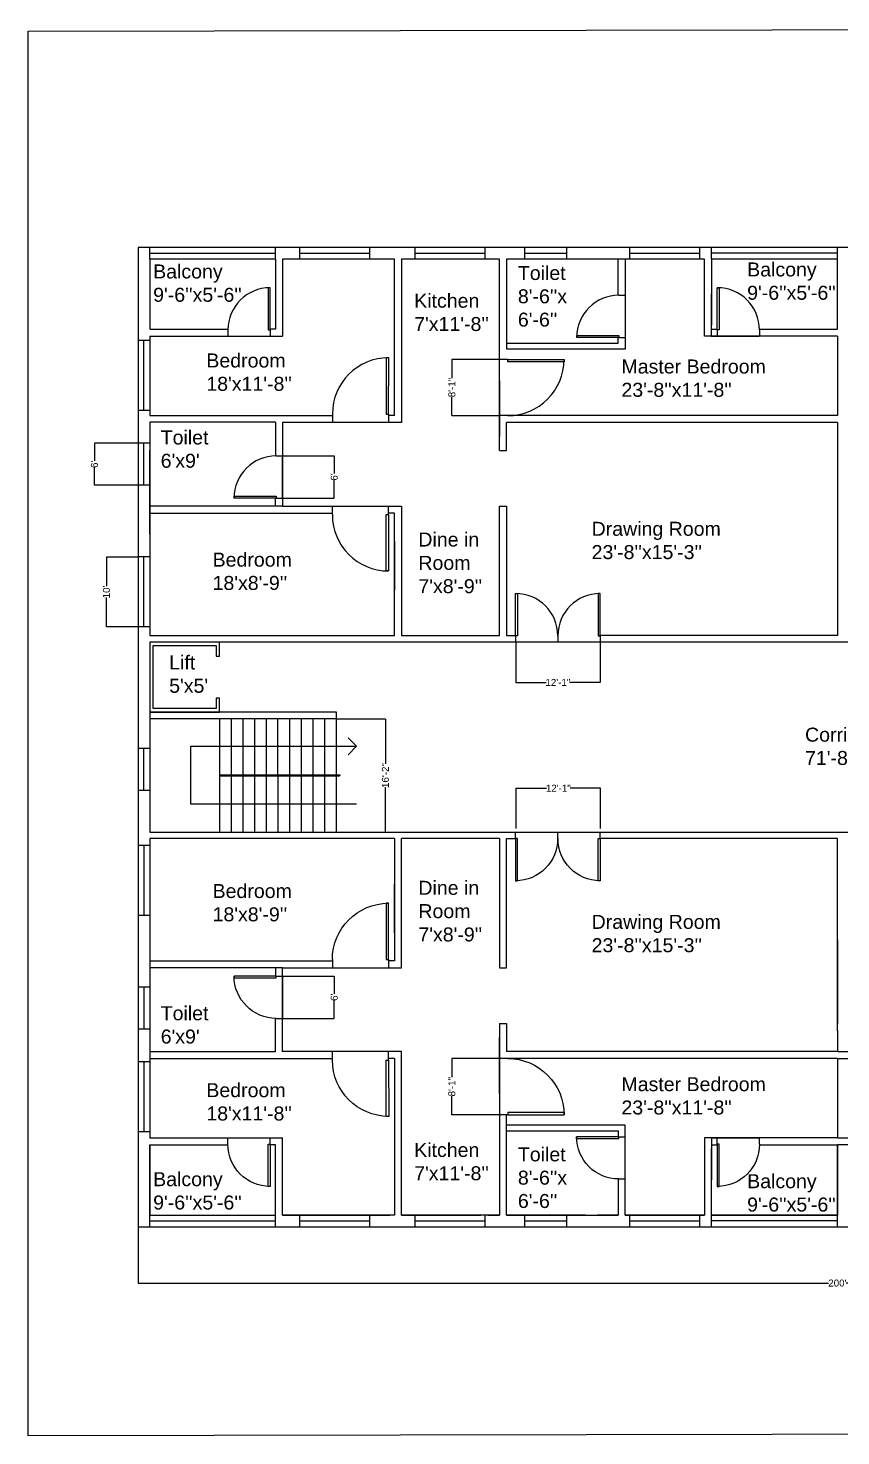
# Model space of a CAD drawing. Header units: inches. Extents: x 2674 to 28325, y -8016 to 21827.
# Drawn here: x 9259 to 10654, y 13819 to 16233 of the extents above; entities that cross this region are included whole.
import ezdxf

# ---------------------------------------------------------------- set-up
doc = ezdxf.new("R2010")
doc.units = ezdxf.units.IN
doc.header["$MEASUREMENT"] = 0
doc.styles.get("Standard").update_dxf_attribs({"font": 'arial.ttf', "height": 12})
doc.dimstyles.get("Standard").update_dxf_attribs({"dimtxt": 12, "dimasz": 0.18, "dimexe": 0.18, "dimexo": 0.0625, "dimgap": 0.09, "dimtad": 0, "dimtoh": 1, "dimdec": 0, "dimzin": 0, "dimdsep": 46, "dimlunit": 3, "dimtxsty": 'Standard', "dimcen": 0.09, "dimadec": 0, "dimazin": 0, "dimtfac": 1, "dimtdec": 0, "dimtofl": 0, "dimtmove": 0, "dimatfit": 3, "dimfxl": 1, "dimtolj": 1, "dimtzin": 0, "dimarcsym": 0})

# ---------------------------------------------------------------- blocks, each defined once
blk = doc.blocks.new('*U4')
for p, q in [((0, 0), (0, -6)), ((-40, 0), (-40, -6))]:
    blk.add_line(p, q)
blk.add_lwpolyline([(0, 0), (0, 40), (-1.75, 40), (-1.75, 0)], close=True)
blk.add_arc((0, 0), 40, 90, 180)
blk = doc.blocks.new('*U6')
for p, q in [((0, 0), (0, -6)), ((40, 0), (40, -6))]:
    blk.add_line(p, q)
blk.add_lwpolyline([(0, 0), (0, 40), (1.75, 40), (1.75, 0)], close=True)
blk.add_arc((0, 0), 40, 0, 90)
blk = doc.blocks.new('*U7')
for p, q in [((0, 0), (0, -6)), ((40, 0), (40, -6))]:
    blk.add_line(p, q)
blk.add_lwpolyline([(0, 0), (0, 40), (1.75, 40), (1.75, 0)], close=True)
blk.add_arc((0, 0), 40, 0, 90)
blk = doc.blocks.new('*U2')
for p, q in [((0, 0), (0, -6)), ((40, 0), (40, -6))]:
    blk.add_line(p, q)
blk.add_lwpolyline([(0, 0), (0, 40), (1.75, 40), (1.75, 0)], close=True)
blk.add_arc((0, 0), 40, 0, 90)
blk = doc.blocks.new('*U3')
for p, q in [((0, 0), (0, 6)), ((40, 0), (40, 6))]:
    blk.add_line(p, q)
blk.add_lwpolyline([(0, 0), (0, -40), (1.75, -40), (1.75, 0)], close=True)
blk.add_arc((0, 0), 40, 270, 0)
blk = doc.blocks.new('*U5')
for p, q in [((-40, 0), (-40, 6)), ((0, 0), (0, 6))]:
    blk.add_line(p, q)
blk.add_lwpolyline([(0, 0), (0, -40), (-1.75, -40), (-1.75, 0)], close=True)
blk.add_arc((0, 0), 40, 180, 270)
blk = doc.blocks.new('*U8')
for p, q in [((0, 0), (0, -6)), ((-40, 0), (-40, -6))]:
    blk.add_line(p, q)
blk.add_lwpolyline([(0, 0), (0, 40), (-1.75, 40), (-1.75, 0)], close=True)
blk.add_arc((0, 0), 40, 90, 180)
blk = doc.blocks.new('*D272')
at = {"color": 0, "lineweight": -2, "transparency": 16777216}
for p, q in [((9447.9, 15326), (9393.6, 15326)), ((9393.7, 15325.8), (9393.7, 15275.7)), ((9393.7, 15206.2), (9393.7, 15256.3)), ((9447.9, 15206), (9393.6, 15206))]:
    blk.add_line(p, q, dxfattribs=at)
at = {"color": 0, "transparency": 16777216}
for points in [[(9393.7, 15325.8), (9393.8, 15325.8), (9393.7, 15326)], [(9393.7, 15206.2), (9393.8, 15206.2), (9393.7, 15206)]]:
    blk.add_solid(points, dxfattribs=at)
at = {"layer": 'Defpoints', "color": 0, "transparency": 16777216}
for p in [(9393.7, 15326), (9447.9, 15326), (9447.9, 15206)]:
    blk.add_point(p, dxfattribs=at)
at = {"color": 0, "transparency": 16777216, "insert": (9393.7, 15266), "char_height": 12, "attachment_point": 5, "rotation": 90}
blk.add_mtext("\\A1;10'", dxfattribs=at)
blk = doc.blocks.new('*D273')
at = {"color": 0, "lineweight": -2, "transparency": 16777216}
for p, q in [((9447.9, 15521), (9372.9, 15521)), ((9373, 15520.9), (9373, 15490.7)), ((9373, 15449.2), (9373, 15479.4)), ((9447.9, 15449), (9372.9, 15449))]:
    blk.add_line(p, q, dxfattribs=at)
at = {"color": 0, "transparency": 16777216}
for points in [[(9373, 15520.9), (9373.1, 15520.9), (9373, 15521)], [(9373, 15449.2), (9373.1, 15449.2), (9373, 15449)]]:
    blk.add_solid(points, dxfattribs=at)
at = {"layer": 'Defpoints', "color": 0, "transparency": 16777216}
for p in [(9373, 15521), (9447.9, 15521), (9447.9, 15449)]:
    blk.add_point(p, dxfattribs=at)
at = {"color": 0, "transparency": 16777216, "insert": (9373, 15485), "char_height": 12, "attachment_point": 5, "rotation": 90}
blk.add_mtext("\\A1;6'", dxfattribs=at)
blk = doc.blocks.new('*D274')
at = {"color": 0, "lineweight": -2, "transparency": 16777216}
for p, q in [((10067.9, 15665), (9986.3, 15665)), ((9986.4, 15664.8), (9986.4, 15632.8)), ((9986.4, 15568.6), (9986.4, 15600.7)), ((10067.9, 15568.4), (9986.3, 15568.4))]:
    blk.add_line(p, q, dxfattribs=at)
at = {"color": 0, "transparency": 16777216}
for points in [[(9986.4, 15664.8), (9986.5, 15664.8), (9986.4, 15665)], [(9986.4, 15568.6), (9986.5, 15568.6), (9986.4, 15568.4)]]:
    blk.add_solid(points, dxfattribs=at)
at = {"layer": 'Defpoints', "color": 0, "transparency": 16777216}
for p in [(9986.4, 15665), (10067.9, 15665), (10067.9, 15568.4)]:
    blk.add_point(p, dxfattribs=at)
at = {"color": 0, "transparency": 16777216, "insert": (9986.4, 15616.7), "char_height": 12, "attachment_point": 5, "rotation": 90}
blk.add_mtext('\\A1;8\'-1"', dxfattribs=at)
blk = doc.blocks.new('*D275')
at = {"color": 0, "lineweight": -2, "transparency": 16777216}
for p, q in [((9696, 15499.5), (9784.6, 15499.5)), ((9784.4, 15499.4), (9784.4, 15469)), ((9784.4, 15427.3), (9784.4, 15457.7)), ((9696, 15427.1), (9784.6, 15427.1))]:
    blk.add_line(p, q, dxfattribs=at)
at = {"color": 0, "transparency": 16777216}
for points in [[(9784.4, 15499.4), (9784.4, 15499.4), (9784.4, 15499.5)], [(9784.4, 15427.3), (9784.4, 15427.3), (9784.4, 15427.1)]]:
    blk.add_solid(points, dxfattribs=at)
at = {"layer": 'Defpoints', "color": 0, "transparency": 16777216}
for p in [(9695.9, 15499.5), (9784.4, 15499.5), (9695.9, 15427.1)]:
    blk.add_point(p, dxfattribs=at)
at = {"color": 0, "transparency": 16777216, "insert": (9784.4, 15463.3), "char_height": 12, "attachment_point": 5, "rotation": 90}
blk.add_mtext("\\A1;6'", dxfattribs=at)
blk = doc.blocks.new('*D268')
at = {"color": 0, "lineweight": -2, "transparency": 16777216}
for p, q in [((10095.9, 15180.1), (10095.9, 15110.7)), ((10240.7, 15180.1), (10240.7, 15110.7)), ((10096, 15110.9), (10148.1, 15110.9)), ((10240.5, 15110.9), (10188.4, 15110.9))]:
    blk.add_line(p, q, dxfattribs=at)
at = {"color": 0, "transparency": 16777216}
for points in [[(10096, 15110.9), (10096, 15110.9), (10095.9, 15110.9)], [(10240.5, 15110.9), (10240.5, 15110.9), (10240.7, 15110.9)]]:
    blk.add_solid(points, dxfattribs=at)
at = {"layer": 'Defpoints', "color": 0, "transparency": 16777216}
for p in [(10095.9, 15180.1), (10240.7, 15180.1), (10240.7, 15110.9)]:
    blk.add_point(p, dxfattribs=at)
at = {"color": 0, "transparency": 16777216, "insert": (10168.3, 15110.9), "char_height": 12, "attachment_point": 5}
blk.add_mtext('\\A1;12\'-1"', dxfattribs=at)
blk = doc.blocks.new('*D270')
at = {"color": 0, "lineweight": -2, "transparency": 16777216}
for p, q in [((10096.7, 14860.2), (10096.7, 14929.6)), ((10096.9, 14929.4), (10149, 14929.4)), ((10241.4, 14929.4), (10189.3, 14929.4)), ((10241.6, 14860.2), (10241.6, 14929.6))]:
    blk.add_line(p, q, dxfattribs=at)
at = {"color": 0, "transparency": 16777216}
for points in [[(10096.9, 14929.4), (10096.9, 14929.4), (10096.7, 14929.4)], [(10241.4, 14929.4), (10241.4, 14929.4), (10241.6, 14929.4)]]:
    blk.add_solid(points, dxfattribs=at)
at = {"layer": 'Defpoints', "color": 0, "transparency": 16777216}
for p in [(10241.6, 14929.4), (10096.7, 14860.1), (10241.6, 14860.1)]:
    blk.add_point(p, dxfattribs=at)
at = {"color": 0, "transparency": 16777216, "insert": (10169.1, 14929.4), "char_height": 12, "attachment_point": 5}
blk.add_mtext('\\A1;12\'-1"', dxfattribs=at)
blk = doc.blocks.new('*D278')
at = {"color": 0, "lineweight": -2, "transparency": 16777216}
for p, q in [((10067.9, 14465.8), (9986.3, 14465.8)), ((9986.4, 14465.6), (9986.4, 14433.6)), ((9986.4, 14369.4), (9986.4, 14401.5)), ((10067.9, 14369.2), (9986.3, 14369.2))]:
    blk.add_line(p, q, dxfattribs=at)
at = {"color": 0, "transparency": 16777216}
for points in [[(9986.4, 14465.6), (9986.5, 14465.6), (9986.4, 14465.8)], [(9986.4, 14369.4), (9986.5, 14369.4), (9986.4, 14369.2)]]:
    blk.add_solid(points, dxfattribs=at)
at = {"layer": 'Defpoints', "color": 0, "transparency": 16777216}
for p in [(10067.9, 14465.8), (9986.4, 14369.2), (10067.9, 14369.2)]:
    blk.add_point(p, dxfattribs=at)
at = {"color": 0, "transparency": 16777216, "insert": (9986.4, 14417.5), "char_height": 12, "attachment_point": 5, "rotation": 90}
blk.add_mtext('\\A1;8\'-1"', dxfattribs=at)
blk = doc.blocks.new('*D279')
at = {"color": 0, "lineweight": -2, "transparency": 16777216}
for p, q in [((9696, 14607.1), (9784.6, 14607.1)), ((9784.4, 14606.9), (9784.4, 14576.5)), ((9784.4, 14534.9), (9784.4, 14565.3)), ((9696, 14534.7), (9784.6, 14534.7))]:
    blk.add_line(p, q, dxfattribs=at)
at = {"color": 0, "transparency": 16777216}
for points in [[(9784.4, 14606.9), (9784.4, 14606.9), (9784.4, 14607.1)], [(9784.4, 14534.9), (9784.4, 14534.9), (9784.4, 14534.7)]]:
    blk.add_solid(points, dxfattribs=at)
at = {"layer": 'Defpoints', "color": 0, "transparency": 16777216}
for p in [(9695.9, 14607.1), (9695.9, 14534.7), (9784.4, 14534.7)]:
    blk.add_point(p, dxfattribs=at)
at = {"color": 0, "transparency": 16777216, "insert": (9784.4, 14570.9), "char_height": 12, "attachment_point": 5, "rotation": 90}
blk.add_mtext("\\A1;6'", dxfattribs=at)
blk = doc.blocks.new('*D282')
at = {"color": 0, "lineweight": -2, "transparency": 16777216}
for p, q in [((9788, 15048.2), (9872.6, 15048.2)), ((9872.4, 15048), (9872.4, 14971.4)), ((9872.4, 14854.4), (9872.4, 14931.1)), ((9788, 14854.2), (9872.6, 14854.2))]:
    blk.add_line(p, q, dxfattribs=at)
at = {"color": 0, "transparency": 16777216}
for points in [[(9872.4, 15048), (9872.5, 15048), (9872.4, 15048.2)], [(9872.4, 14854.4), (9872.5, 14854.4), (9872.4, 14854.2)]]:
    blk.add_solid(points, dxfattribs=at)
at = {"layer": 'Defpoints', "color": 0, "transparency": 16777216}
for p in [(9787.9, 15048.2), (9872.4, 15048.2), (9787.9, 14854.2)]:
    blk.add_point(p, dxfattribs=at)
at = {"color": 0, "transparency": 16777216, "insert": (9872.4, 14951.2), "char_height": 12, "attachment_point": 5, "rotation": 90}
blk.add_mtext('\\A1;16\'-2"', dxfattribs=at)
blk = doc.blocks.new('*D284')
at = {"color": 0, "lineweight": -2, "transparency": 16777216}
for p, q in [((9447.9, 14177.1), (9447.9, 14080.4)), ((11847.9, 14177.1), (11847.9, 14080.4)), ((9448.1, 14080.6), (10632.9, 14080.6)), ((11847.8, 14080.6), (10663, 14080.6))]:
    blk.add_line(p, q, dxfattribs=at)
at = {"color": 0, "transparency": 16777216}
for points in [[(9448.1, 14080.6), (9448.1, 14080.6), (9447.9, 14080.6)], [(11847.8, 14080.6), (11847.8, 14080.6), (11847.9, 14080.6)]]:
    blk.add_solid(points, dxfattribs=at)
at = {"layer": 'Defpoints', "color": 0, "transparency": 16777216}
for p in [(9447.9, 14177.1), (11847.9, 14177.1), (11847.9, 14080.6)]:
    blk.add_point(p, dxfattribs=at)
at = {"color": 0, "transparency": 16777216, "insert": (10647.9, 14080.6), "char_height": 12, "attachment_point": 5}
blk.add_mtext("\\A1;200'", dxfattribs=at)

msp = doc.modelspace()

# ---------------------------------------------------------------- linework, layer by layer
for p, q in [((11847.93, 15857.11), (9447.93, 15857.11)), ((9447.93, 15857.11), (9447.93, 14177.11)), ((9467.93, 15837.11), (9467.93, 15857.11)), ((9467.93, 15847.11), (9683.93, 15847.11)), ((9683.93, 15837.11), (9683.93, 15857.11)), ((9725.52, 15837.11), (9725.52, 15857.11)), ((9725.52, 15847.11), (9845.52, 15847.11)), ((9845.52, 15837.11), (9845.52, 15857.11)), ((9923.55, 15837.11), (9923.55, 15857.11)), ((9923.55, 15847.11), (10043.55, 15847.11)), ((10043.55, 15837.11), (10043.55, 15857.11)), ((10111.68, 15837.11), (10111.68, 15857.11)), ((10111.68, 15847.11), (10183.68, 15847.11)), ((10183.68, 15837.11), (10183.68, 15857.11)), ((10291.72, 15837.11), (10291.72, 15857.11)), ((10291.72, 15847.11), (10411.72, 15847.11)), ((10411.72, 15837.11), (10411.72, 15857.11)), ((10431.93, 15837.11), (10431.93, 15857.11)), ((10647.93, 15847.11), (10431.93, 15847.11)), ((10647.93, 15837.11), (10647.93, 15857.11)), ((9683.93, 15837.11), (9467.93, 15837.11)), ((9467.93, 15837.11), (9467.93, 15717.11)), ((9683.93, 15837.11), (9683.93, 15716.64)), ((9887.93, 15837.11), (9695.93, 15837.11)), ((9695.93, 15837.11), (9695.93, 15704.64)), ((9887.93, 15568.44), (9887.93, 15837.11)), ((10047.93, 15837.11), (9899.93, 15837.11)), ((9899.93, 15837.11), (9899.93, 15556.64)), ((10067.93, 15837.11), (10047.93, 15837.11)), ((10067.93, 15508.64), (10067.93, 15837.11)), ((10235.93, 15837.11), (10079.93, 15837.11)), ((10079.93, 15837.11), (10079.93, 15682.64)), ((10419.93, 15837.11), (10235.93, 15837.11)), ((10271.77, 15775.07), (10271.77, 15837.11)), ((10283.93, 15837.11), (10283.77, 15682.64)), ((10419.93, 15704.64), (10419.93, 15837.11)), ((10647.93, 15837.11), (10431.93, 15837.11)), ((10431.93, 15837.11), (10431.93, 15723.39)), ((10647.93, 15717.11), (10647.93, 15837.11)), ((10431.93, 15704.64), (10431.93, 15776.64)), ((9467.93, 15697.55), (9447.93, 15697.55)), ((9457.93, 15577.55), (9457.93, 15697.55)), ((9467.93, 15716.64), (9602.19, 15716.64)), ((9467.93, 15704.6), (9695.93, 15704.6)), ((9467.93, 15704.6), (9467.93, 15568.64)), ((9602.18, 15704.6), (9674.18, 15704.6)), ((9612.95, 15704.6), (9684.95, 15704.6)), ((9683.93, 15716.64), (9674.61, 15716.64)), ((10271.77, 15692.64), (10271.77, 15702.64)), ((10431.93, 15704.64), (10419.93, 15704.64)), ((10431.5, 15704.64), (10503.5, 15704.64)), ((10431.93, 15716.64), (10441.93, 15716.64)), ((10503.93, 15704.64), (10431.93, 15704.64)), ((10647.93, 15704.64), (10431.93, 15704.64)), ((10441.93, 15704.64), (10513.93, 15704.64)), ((10514.35, 15716.64), (10647.93, 15716.64)), ((10647.93, 15705.07), (10647.93, 15568.44)), ((10079.93, 15692.64), (10271.77, 15692.64)), ((10283.77, 15682.64), (10079.93, 15682.64)), ((10067.93, 15628.44), (10067.93, 15532.44)), ((9467.93, 15577.55), (9447.93, 15577.55)), ((9467.93, 15568.64), (9781.36, 15568.64)), ((9467.93, 15557.11), (9467.93, 15365.11)), ((9683.93, 15557.11), (9467.93, 15557.11)), ((9683.93, 15557.11), (9683.93, 15499.53)), ((9695.93, 15557.11), (9695.93, 15413.11)), ((9899.93, 15556.64), (9695.93, 15556.64)), ((9887.93, 15568.44), (9877.93, 15568.44)), ((10647.93, 15556.64), (10079.93, 15556.64)), ((10079.93, 15508.64), (10079.93, 15556.64)), ((10647.93, 15568.44), (10082.42, 15568.44)), ((10647.93, 15556.64), (10647.93, 15353.11)), ((9467.93, 15521.05), (9447.93, 15521.05)), ((9457.93, 15449.05), (9457.93, 15521.05)), ((9467.93, 15508.64), (9467.93, 15365.11)), ((9467.93, 15365.11), (9467.93, 15508.64)), ((10067.93, 15508.64), (10079.93, 15508.64)), ((9695.93, 15427.11), (9695.93, 15499.11)), ((9695.93, 15485.11), (9695.93, 15413.11)), ((9467.93, 15449.05), (9447.93, 15449.05)), ((9695.93, 15413.11), (9467.93, 15413.11)), ((9683.93, 15413.11), (9683.93, 15427.11)), ((9695.93, 15413.11), (9899.93, 15413.11)), ((9899.93, 15413.11), (9899.93, 15191.11)), ((10067.93, 15191.11), (10067.93, 15413.11)), ((10067.93, 15413.11), (10079.93, 15413.11)), ((10079.93, 15413.11), (10079.93, 15191.11)), ((9467.93, 15401.11), (9781.36, 15401.11)), ((9887.93, 15401.11), (9877.93, 15401.11)), ((9887.93, 15191.11), (9887.93, 15401.11)), ((9467.93, 15365.11), (9467.93, 15191.11)), ((9887.93, 15353.11), (9887.93, 15269.11)), ((10647.93, 15353.11), (10647.93, 15191.11)), ((9467.93, 15326.03), (9447.93, 15326.03)), ((9457.93, 15206.03), (9457.93, 15326.03)), ((9467.93, 15206.03), (9447.93, 15206.03)), ((9467.93, 15191.11), (9887.93, 15191.11)), ((9899.93, 15191.11), (10067.93, 15191.11)), ((10079.93, 15191.11), (10095.85, 15191.11)), ((10647.93, 15191.11), (10240.71, 15191.11)), ((11827.93, 15180.14), (9467.93, 15180.14)), ((9467.93, 15173.65), (9467.93, 15017.11)), ((9467.93, 15060.21), (9787.93, 15060.21)), ((9787.93, 15048.21), (9467.93, 15048.21)), ((9587.93, 15048.21), (9587.93, 14854.21)), ((9607.93, 15048.21), (9607.93, 14952.21)), ((9627.93, 15048.21), (9627.93, 14952.21)), ((9647.93, 15048.21), (9647.93, 14952.21)), ((9667.93, 15048.21), (9667.93, 14952.21)), ((9687.93, 14952.21), (9687.93, 15048.21)), ((9707.93, 15048.21), (9707.93, 14952.21)), ((9727.93, 15048.21), (9727.93, 14952.21)), ((9747.93, 15048.21), (9747.93, 14952.21)), ((9767.93, 15048.21), (9767.93, 14952.21)), ((9787.93, 15060.21), (9787.93, 15048.21)), ((9787.93, 15048.21), (9787.93, 14952.21)), ((9787.93, 15048.21), (9787.93, 14854.21)), ((9467.93, 14997.41), (9447.93, 14997.41)), ((9457.93, 14925.41), (9457.93, 14997.41)), ((9467.93, 15017.11), (9467.93, 14854.15)), ((9538.7, 14902.21), (9538.7, 15001.66)), ((9538.7, 15001.66), (9822.94, 15001.66)), ((9822.94, 15001.66), (9808.68, 15015.9)), ((9808.68, 14986.71), (9822.94, 15001.66)), ((9607.93, 14950.21), (9607.93, 14854.21)), ((9627.93, 14950.21), (9627.93, 14854.21)), ((9647.93, 14950.21), (9647.93, 14854.21)), ((9667.93, 14950.21), (9667.93, 14854.21)), ((9687.93, 14950.21), (9687.93, 14854.21)), ((9707.78, 14950.21), (9707.93, 14854.21)), ((9727.93, 14950.21), (9727.93, 14854.21)), ((9747.93, 14950.21), (9747.93, 14854.21)), ((9767.93, 14950.21), (9767.93, 14854.21)), ((9787.93, 14950.21), (9787.93, 14854.21)), ((9467.93, 14925.41), (9447.93, 14925.41)), ((9822.94, 14902.21), (9538.7, 14902.21)), ((9627.93, 14908.38), (9627.93, 14908.37)), ((9747.93, 14908.38), (9747.93, 14908.38)), ((9467.93, 14854.15), (11827.93, 14854.15)), ((9587.93, 14854.15), (9787.93, 14854.15)), ((9467.93, 14831.38), (9447.93, 14831.38)), ((9457.93, 14831.38), (9457.93, 14711.38)), ((9887.93, 14843.11), (9467.93, 14843.11)), ((9467.93, 14843.11), (9467.93, 14681.11)), ((9887.93, 14843.11), (9887.93, 14633.11)), ((10067.93, 14843.11), (9899.93, 14843.11)), ((9899.93, 14621.11), (9899.93, 14843.11)), ((10067.93, 14843.11), (10067.93, 14621.11)), ((10079.93, 14843.11), (10096.71, 14843.11)), ((10079.93, 14621.11), (10079.93, 14843.11)), ((10647.93, 14843.11), (10239.85, 14843.11)), ((10647.93, 14513.11), (10647.93, 14843.11)), ((9887.93, 14681.11), (9887.93, 14765.11)), ((9467.93, 14711.38), (9447.93, 14711.38)), ((9467.93, 14681.11), (9467.93, 14633.11)), ((9467.93, 14669.11), (9467.93, 14513.58)), ((10647.93, 14669.11), (10647.93, 14525.11)), ((9467.93, 14633.11), (9781.36, 14633.11)), ((9887.93, 14633.11), (9877.93, 14633.11)), ((9695.93, 14621.11), (9467.93, 14621.11)), ((9683.93, 14621.11), (9683.93, 14607.11)), ((9695.93, 14549.11), (9695.93, 14621.11)), ((9695.93, 14621.11), (9899.93, 14621.11)), ((9695.93, 14477.11), (9695.93, 14621.11)), ((10067.93, 14621.11), (10079.93, 14621.11)), ((9467.93, 14588.36), (9447.93, 14588.36)), ((9457.93, 14588.36), (9457.93, 14516.36)), ((9695.93, 14607.11), (9695.93, 14535.11)), ((9467.93, 14516.36), (9447.93, 14516.36)), ((9467.93, 14513.58), (9467.93, 14329.63)), ((9467.93, 14513.11), (9467.93, 14329.11)), ((9683.93, 14477.11), (9683.93, 14534.69)), ((10067.93, 14525.58), (10067.93, 14197.11)), ((10067.93, 14525.58), (10079.93, 14525.58)), ((10079.93, 14525.58), (10079.93, 14477.58)), ((10647.93, 14513.58), (10647.93, 14477.58)), ((10647.93, 14513.11), (10647.93, 14477.58)), ((10067.93, 14405.78), (10067.93, 14501.78)), ((9683.93, 14477.11), (9467.93, 14477.11)), ((9467.93, 14465.58), (9781.36, 14465.58)), ((9899.93, 14477.58), (9695.93, 14477.58)), ((9887.93, 14465.79), (9877.93, 14465.79)), ((9887.93, 14465.79), (9887.93, 14197.11)), ((9899.93, 14197.11), (9899.93, 14477.58)), ((10647.93, 14477.58), (10079.93, 14477.58)), ((10647.93, 14465.79), (10082.42, 14465.79)), ((10647.93, 14477.58), (11215.93, 14477.58)), ((10647.93, 14465.79), (10647.93, 14329.16)), ((10647.93, 14465.79), (10647.93, 14329.58)), ((10647.93, 14465.79), (11213.45, 14465.79)), ((9467.93, 14459.86), (9447.93, 14459.86)), ((9457.93, 14459.86), (9457.93, 14339.86)), ((10079.93, 14351.58), (10079.93, 14369.22)), ((10283.77, 14351.58), (10079.93, 14351.58)), ((10079.93, 14197.11), (10079.93, 14351.58)), ((10283.93, 14197.11), (10283.77, 14351.58)), ((9467.93, 14339.86), (9447.93, 14339.86)), ((9467.93, 14329.63), (9695.93, 14329.63)), ((9602.18, 14329.63), (9674.18, 14329.63)), ((9612.95, 14329.63), (9684.95, 14329.63)), ((9695.93, 14197.11), (9695.93, 14329.58)), ((10079.93, 14341.58), (10271.77, 14341.58)), ((10271.77, 14341.58), (10271.77, 14331.58)), ((10431.93, 14329.58), (10419.93, 14329.58)), ((10419.93, 14329.58), (10419.93, 14197.11)), ((10431.5, 14329.58), (10503.5, 14329.58)), ((10503.93, 14329.58), (10431.93, 14329.58)), ((10431.93, 14329.58), (10431.93, 14257.58)), ((10647.93, 14329.58), (10431.93, 14329.58)), ((10441.93, 14329.58), (10513.93, 14329.58)), ((10647.93, 14329.58), (10863.93, 14329.58)), ((9467.93, 14197.11), (9467.93, 14317.58)), ((9467.93, 14317.58), (9602.19, 14317.58)), ((9467.93, 14317.11), (9467.93, 14197.11)), ((9683.93, 14317.58), (9674.61, 14317.58)), ((9683.93, 14197.11), (9683.93, 14317.58)), ((10431.93, 14317.58), (10441.93, 14317.58)), ((10431.93, 14197.11), (10431.93, 14310.84)), ((10514.35, 14317.58), (10647.93, 14317.58)), ((10647.93, 14317.58), (10647.93, 14197.11)), ((10781.51, 14317.58), (10647.93, 14317.58)), ((10647.93, 14197.11), (10647.93, 14317.11)), ((10271.77, 14259.16), (10271.77, 14197.11)), ((9447.93, 14177.11), (11847.93, 14177.11)), ((9467.93, 14197.11), (9683.93, 14197.11)), ((9467.93, 14177.11), (9467.93, 14197.11)), ((9467.93, 14187.11), (9683.93, 14187.11)), ((9683.93, 14177.11), (9683.93, 14197.11)), ((9887.93, 14197.11), (9695.93, 14197.11)), ((9695.93, 14197.11), (9879.93, 14197.11)), ((9879.93, 14197.11), (9695.93, 14197.11)), ((9725.52, 14177.11), (9725.52, 14197.11)), ((9725.52, 14187.11), (9845.52, 14187.11)), ((9845.52, 14177.11), (9845.52, 14197.11)), ((10067.93, 14197.11), (9899.93, 14197.11)), ((9899.93, 14197.11), (10035.93, 14197.11)), ((10035.93, 14197.11), (9899.93, 14197.11)), ((9923.55, 14177.11), (9923.55, 14197.11)), ((9923.55, 14187.11), (10043.55, 14187.11)), ((10043.55, 14177.11), (10043.55, 14197.11)), ((10047.93, 14197.11), (10067.93, 14197.11)), ((10215.93, 14197.11), (10079.93, 14197.11)), ((10079.93, 14197.11), (10235.93, 14197.11)), ((10111.68, 14177.11), (10111.68, 14197.11)), ((10111.68, 14187.11), (10183.68, 14187.11)), ((10183.68, 14177.11), (10183.68, 14197.11)), ((10271.77, 14197.11), (10235.93, 14197.11)), ((10235.93, 14197.11), (10271.77, 14197.11)), ((10419.93, 14197.11), (10283.93, 14197.11)), ((10283.93, 14197.11), (10419.93, 14197.11)), ((10291.72, 14177.11), (10291.72, 14197.11)), ((10291.72, 14187.11), (10411.72, 14187.11)), ((10411.72, 14177.11), (10411.72, 14197.11)), ((10431.93, 14197.11), (10647.93, 14197.11)), ((10647.93, 14197.11), (10431.93, 14197.11)), ((10431.93, 14177.11), (10431.93, 14197.11)), ((10647.93, 14187.11), (10431.93, 14187.11)), ((10647.93, 14177.11), (10647.93, 14197.11))]:
    msp.add_line(p, q)
for points in [[(12132.01, 13823.8), (9259.3, 13818.58), (9259.3, 16227.89), (12132.01, 16233.11)], [(9587.93, 15156.14), (9587.93, 15180.14), (9467.93, 15180.14), (9467.93, 15060.14), (9587.93, 15060.14), (9587.93, 15084.14), (9581.93, 15084.14), (9581.93, 15066.14), (9473.93, 15066.14), (9473.93, 15174.14), (9581.93, 15174.14), (9581.93, 15156.14)]]:
    msp.add_lwpolyline(points, close=True)
msp.add_open_spline([(9587.93, 14952.21), (9656.61, 14952.21), (9725.29, 14952.21), (9793.96, 14952.21), (9794.63, 14952.21), (9794.5, 14950.21), (9793.83, 14950.21), (9725.2, 14950.21), (9656.56, 14950.21), (9587.93, 14950.21)], degree=3, knots=[0, 0, 0, 0, 1, 1, 1, 2.0022504, 2.0022504, 2.0022504, 3.0022504, 3.0022504, 3.0022504, 3.0022504])

# ---------------------------------------------------------------- block references
for name, p, xscale, yscale, zscale in [('*U4', (9674.61, 15715.46), 1.81075486660045, 1.81075486660045, 1.81075486660045), ('*U7', (10441.93, 15715.51), 1.81075486660045, 1.81075486660045, 1.81075486660045), ('*U5', (9877.93, 15398.63), 2.414339822133933, 2.414339822133933, 2.414339822133933), ('*U7', (10095.85, 15191.01), 1.81075486660045, 1.81075486660045, 1.81075486660045), ('*U8', (10240.71, 15191.01), 1.81075486660045, 1.81075486660045, 1.81075486660045)]:
    msp.add_blockref(name, p, dxfattribs=dict(xscale=xscale, yscale=yscale, zscale=zscale))
for name, p, xscale, yscale, zscale, rotation in [('*U6', (10273.07, 15702.64), 1.81075486660045, 1.81075486660045, 1.81075486660045, 90), ('*U3', (9877.95, 15571.13), 2.414339822133933, 2.414339822133933, 2.414339822133933, 179.9178898841771), ('*U2', (10082.42, 15665.01), 2.414339822133933, 2.414339822133933, 2.414339822133933, 270), ('*U6', (9685.07, 15427.11), 1.81075486660045, 1.81075486660045, 1.81075486660045, 90), ('*U7', (10095.85, 14843.22), -1.81075486660045, 1.81075486660045, 1.81075486660045, 180), ('*U8', (10240.71, 14843.22), -1.81075486660045, 1.81075486660045, 1.81075486660045, 180), ('*U5', (9877.93, 14635.6), -2.414339822133933, 2.414339822133933, 2.414339822133933, 180), ('*U6', (9685.07, 14607.11), -1.81075486660045, 1.81075486660045, 1.81075486660045, 90), ('*U3', (9877.95, 14463.1), -2.414339822133933, 2.414339822133933, 2.414339822133933, 0.08211011582299754), ('*U2', (10082.42, 14369.22), -2.414339822133933, 2.414339822133933, 2.414339822133933, 270), ('*U4', (9674.61, 14318.76), -1.81075486660045, 1.81075486660045, 1.81075486660045, 180), ('*U6', (10272.93, 14331.58), -1.81075486660045, 1.81075486660045, 1.81075486660045, 90), ('*U7', (10441.93, 14318.72), -1.81075486660045, 1.81075486660045, 1.81075486660045, 180)]:
    msp.add_blockref(name, p, dxfattribs=dict(xscale=xscale, yscale=yscale, zscale=zscale, rotation=rotation))

# ---------------------------------------------------------------- texts
for s, width, gutter_width, heights, insert, char_height, attachment_point in [("Balcony\\P9'-6''x5'-6''", 131.7145, 240, [0], (9473.83, 15827.76), 24, 1), ("{\\H0.5x;Toilet\\P8'-6''x\\P6'-6''}", 113.8627, 240, [0], (10099.72, 15825.16), 48, 1), ("Balcony\\P9'-6''x5'-6''", 131.7145, 240, [0], (10493.15, 15831.23), 24, 1), ("Kitchen\\P7'x11'-8''", 135.5798, 240, [0], (9921.79, 15777.63), 24, 1), ("Bedroom\\P18'x11'-8''", 280.1229, 240, [0], (9565.11, 15675.07), 24, 1), ("Master Bedroom\\P23'-8''x11'-8''", 367.0919, 240, [0], (10277.4, 15664.78), 24, 1), ("Toilet\\P6'x9'", 120.9548, 240, [0], (9486.78, 15543.09), 24, 1), ("Drawing Room\\P23'-8''x15'-3''", 495.2428, 240, [0], (10226.23, 15386.4), 24, 1), ("Dine in Room\\P7'x8'-9''", 142.0738, 240, [0], (9928.97, 15368), 24, 1), ("Bedroom\\P18'x8'-9''", 176.6757, 240, [0], (9575.82, 15333.47), 24, 1), ("Lift \\P5'x5'", 82.4474, 120, [82.77], (9501.34, 15157.09), 24, 1), ("Corridor\\P71'-8''x9'", 557.2611, 240, [0], (10592.49, 15033.29), 24, 1), ("Bedroom\\P18'x8'-9''", 176.6757, 240, [0], (9575.82, 14700.75), 24, 7), ("Dine in Room\\P7'x8'-9''", 142.0738, 240, [0], (9928.97, 14666.23), 24, 7), ("Drawing Room\\P23'-8''x15'-3''", 495.2428, 240, [0], (10226.23, 14647.83), 24, 7), ("Toilet\\P6'x9'", 120.9548, 240, [0], (9486.78, 14491.13), 24, 7), ("Bedroom\\P18'x11'-8''", 280.1229, 240, [0], (9565.11, 14359.16), 24, 7), ("Master Bedroom\\P23'-8''x11'-8''", 367.0919, 240, [0], (10277.4, 14369.45), 24, 7), ("Kitchen\\P7'x11'-8''", 135.5798, 240, [0], (9921.79, 14256.6), 24, 7), ("{\\H0.5x;Toilet\\P8'-6''x\\P6'-6''}", 113.8627, 240, [0], (10099.72, 14209.07), 48, 7), ("Balcony\\P9'-6''x5'-6''", 131.7145, 240, [0], (9473.83, 14206.47), 24, 7), ("Balcony\\P9'-6''x5'-6''", 131.7145, 240, [0], (10493.15, 14203), 24, 7)]:
    msp.add_mtext_dynamic_manual_height_columns(s, width=width, gutter_width=gutter_width, heights=heights, dxfattribs=dict(insert=insert, char_height=char_height, attachment_point=attachment_point))

# ---------------------------------------------------------------- dimensions: what is measured, and where the dimension line sits
for base, p1, p2, angle, picture, middle in [((9986.44, 15665.01), (10067.93, 15568.44), (10067.93, 15665.01), 90, '*D274', (9986.44, 15616.72)), ((9373.05, 15521.05), (9447.93, 15449.05), (9447.93, 15521.05), 90, '*D273', (9373.05, 15485.05)), ((9784.41, 15499.54), (9695.93, 15427.11), (9695.93, 15499.54), 90, '*D275', (9784.41, 15463.33)), ((9393.75, 15326.03), (9447.93, 15206.03), (9447.93, 15326.03), 90, '*D272', (9393.75, 15266.03)), ((9872.44, 15048.21), (9787.93, 14854.21), (9787.93, 15048.21), 90, '*D282', (9872.44, 14951.21)), ((9784.41, 14534.68), (9695.93, 14607.11), (9695.93, 14534.68), 270, '*D279', (9784.41, 14570.9)), ((9986.44, 14369.22), (10067.93, 14465.79), (10067.93, 14369.22), 270, '*D278', (9986.44, 14417.5))]:
    dim = msp.add_linear_dim(base=base, p1=p1, p2=p2, angle=angle, dimstyle='Standard')
    dim.commit()
    dim.dimension.update_dxf_attribs({"geometry": picture, "text_midpoint": middle})
for base, p1, p2, picture, middle in [((10240.71, 15110.91), (10095.85, 15180.14), (10240.71, 15180.14), '*D268', (10168.28, 15110.91)), ((10241.57, 14929.38), (10096.71, 14860.15), (10241.57, 14860.15), '*D270', (10169.14, 14929.38)), ((11847.93, 14080.62), (9447.93, 14177.11), (11847.93, 14177.11), '*D284', (10647.93, 14080.62))]:
    dim = msp.add_linear_dim(base=base, p1=p1, p2=p2, dimstyle='Standard')
    dim.commit()
    dim.dimension.update_dxf_attribs({"geometry": picture, "text_midpoint": middle})

doc.saveas('drawing.dxf')
